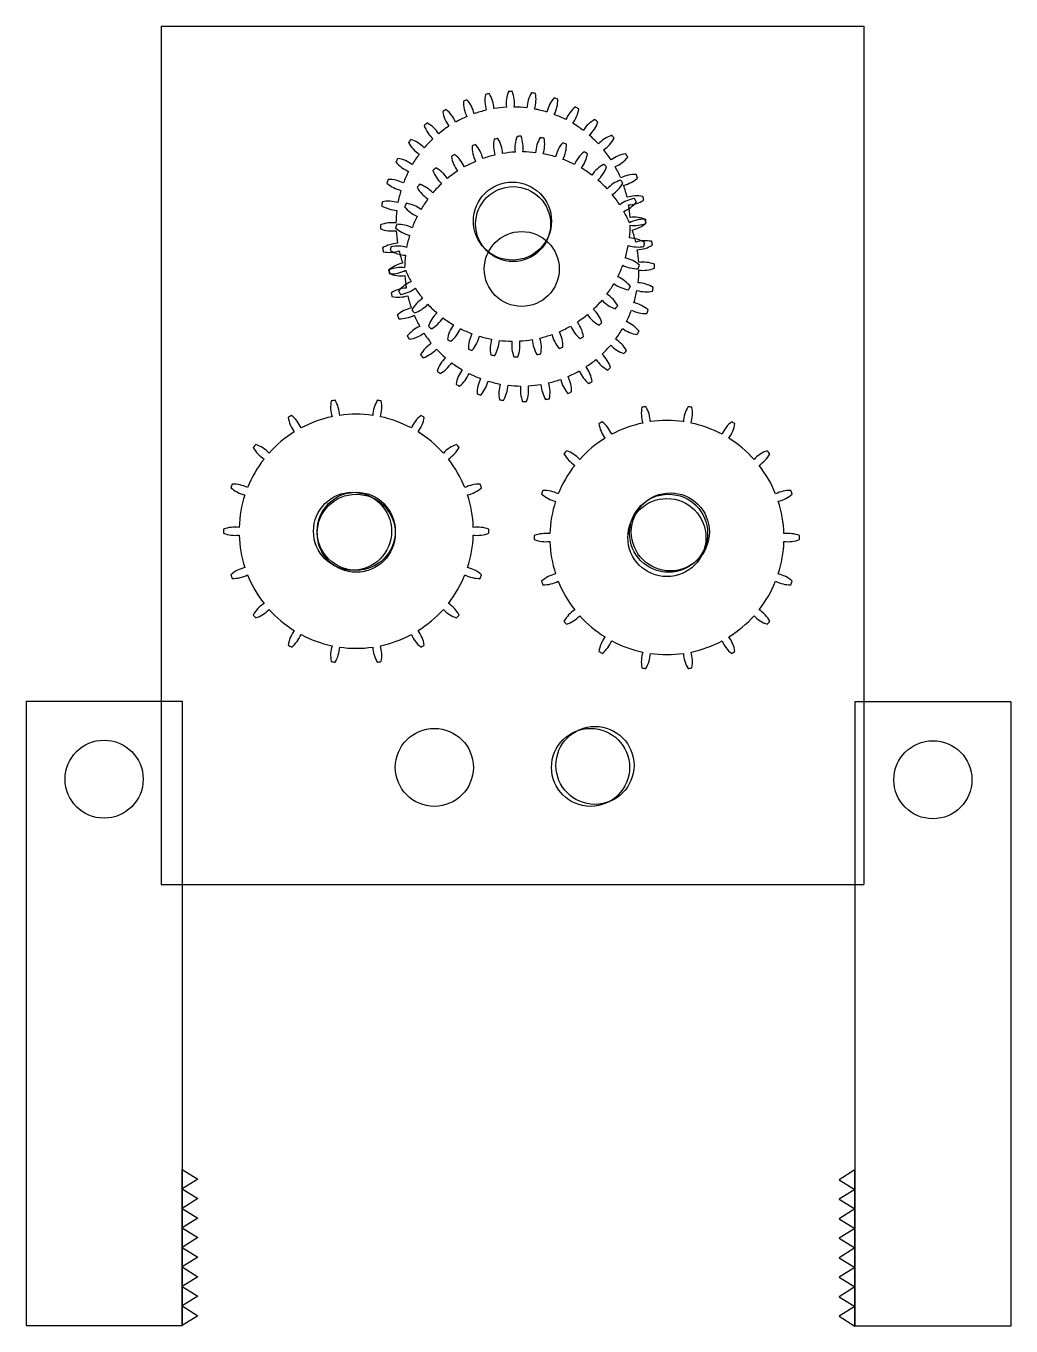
# Model space of a CAD drawing. Header units: millimetres. Extents: x 2748.1 to 2811.2, y 2163.2 to 2246.5.
import ezdxf

# ---------------------------------------------------------------- set-up
doc = ezdxf.new("R2010")
doc.units = ezdxf.units.MM

# ---------------------------------------------------------------- blocks, each defined once
blk = doc.blocks.new('*U6')
blk.add_lwpolyline([(-0.502, -0.25, 0.122396), (0.501, -0.125, 0.007353), (0.501, 0.125, 0.122396), (-0.502, 0.25)], format="xyb")
blk = doc.blocks.new('*U8')
at = {"color": 0, "linetype": 'ByBlock', "lineweight": -2, "transparency": 16777216}
for p, rotation in [((2990.836, 1746.834), 99.9999999999998), ((2993.613, 1746.834), 79.99999999999987), ((2988.226, 1745.884), 119.9999999999998), ((2996.224, 1745.884), 59.99999999999992), ((2986.098, 1744.099), 139.9999999999997), ((2998.351, 1744.099), 39.99999999999992), ((2984.709, 1741.693), 159.9999999999997), ((2999.74, 1741.693), 19.99999999999998), ((2984.227, 1738.958), 180), ((2984.709, 1736.222), 199.9999999999996), ((2999.74, 1736.222), 339.9999999999994), ((2986.098, 1733.817), 219.9999999999995), ((2998.351, 1733.817), 319.9999999999994), ((2988.226, 1732.031), 239.9999999999996), ((2996.224, 1732.031), 299.9999999999994), ((2990.836, 1731.081), 259.9999999999995), ((2993.613, 1731.081), 279.9999999999995)]:
    blk.add_blockref('*U6', p, dxfattribs=dict(at, rotation=rotation))
blk.add_blockref('*U6', (3000.223, 1738.958), dxfattribs=at)
blk = doc.blocks.new('*U13')
blk.add_lwpolyline([(-0.502, -0.25, 0.122396), (0.501, -0.125, 0.007353), (0.501, 0.125, 0.122396), (-0.502, 0.25)], format="xyb")
blk = doc.blocks.new('*U15')
at = {"color": 0, "linetype": 'ByBlock', "lineweight": -2, "transparency": 16777216}
for p, rotation in [((2990.836, 1746.834), 99.9999999999998), ((2993.613, 1746.834), 79.99999999999987), ((2988.226, 1745.884), 119.9999999999998), ((2996.224, 1745.884), 59.99999999999992), ((2986.098, 1744.099), 139.9999999999997), ((2998.351, 1744.099), 39.99999999999992), ((2984.709, 1741.693), 159.9999999999997), ((2999.74, 1741.693), 19.99999999999998), ((2984.227, 1738.958), 180), ((2984.709, 1736.222), 199.9999999999996), ((2999.74, 1736.222), 339.9999999999994), ((2986.098, 1733.817), 219.9999999999995), ((2998.351, 1733.817), 319.9999999999994), ((2988.226, 1732.031), 239.9999999999996), ((2996.224, 1732.031), 299.9999999999994), ((2990.836, 1731.081), 259.9999999999995), ((2993.613, 1731.081), 279.9999999999995)]:
    blk.add_blockref('*U13', p, dxfattribs=dict(at, rotation=rotation))
blk.add_blockref('*U13', (3000.223, 1738.958), dxfattribs=at)
blk = doc.blocks.new('*U20')
blk.add_lwpolyline([(-0.494, -0.25, 0.123057), (0.506, -0.125, 0.007355), (0.501, 0.125, 0.121688), (-0.506, 0.25)], format="xyb")
blk = doc.blocks.new('*U22')
at = {"color": 0, "linetype": 'ByBlock', "lineweight": -2, "transparency": 16777216}
for p, rotation in [((1941.557, 1960.476), 109.9999999999991), ((1942.895, 1960.866), 99.99999999999923), ((1944.28, 1961.018), 89.99999999999933), ((1945.671, 1960.927), 79.99999999999935), ((1947.025, 1960.596), 69.9999999999994), ((1940.307, 1959.86), 119.9999999999991), ((1948.301, 1960.035), 59.99999999999952), ((1939.183, 1959.036), 129.999999999999), ((1949.46, 1959.26), 49.99999999999957), ((1938.219, 1958.029), 139.9999999999989), ((1950.466, 1958.297), 39.99999999999967), ((1951.291, 1957.173), 29.99999999999974), ((1937.445, 1956.87), 149.9999999999988), ((1936.884, 1955.594), 159.9999999999988), ((1951.907, 1955.923), 19.99999999999977), ((1952.297, 1954.585), 9.999999999999867), ((1936.552, 1954.24), 169.9999999999987), ((1936.461, 1952.849), 180), ((1936.613, 1951.464), 189.9999999999986), ((1952.358, 1951.808), 349.9999999999973), ((1952.027, 1950.455), 339.9999999999974), ((1937.003, 1950.126), 199.9999999999985), ((1937.62, 1948.876), 209.9999999999984), ((1951.466, 1949.179), 329.9999999999974), ((1938.444, 1947.752), 219.9999999999984), ((1950.691, 1948.02), 319.9999999999976), ((1949.728, 1947.013), 309.9999999999976), ((1939.451, 1946.788), 229.9999999999983), ((1940.61, 1946.014), 239.9999999999982), ((1948.604, 1946.189), 299.9999999999977), ((1941.885, 1945.453), 249.9999999999982), ((1946.016, 1945.182), 279.999999999998), ((1947.354, 1945.572), 289.9999999999978), ((1943.239, 1945.121), 259.9999999999981), ((1944.63, 1945.03), 269.999999999998)]:
    blk.add_blockref('*U20', p, dxfattribs=dict(at, rotation=rotation))
blk.add_blockref('*U20', (1952.449, 1953.199), dxfattribs=at)
blk = doc.blocks.new('*U27')
blk.add_lwpolyline([(-0.494, -0.25, 0.123057), (0.506, -0.125, 0.007355), (0.501, 0.125, 0.121688), (-0.506, 0.25)], format="xyb")
blk = doc.blocks.new('*U29')
at = {"color": 0, "linetype": 'ByBlock', "lineweight": -2, "transparency": 16777216}
for p, rotation in [((1941.557, 1960.476), 109.9999999999991), ((1942.895, 1960.866), 99.99999999999923), ((1944.28, 1961.018), 89.99999999999933), ((1945.671, 1960.927), 79.99999999999935), ((1947.025, 1960.596), 69.9999999999994), ((1940.307, 1959.86), 119.9999999999991), ((1948.301, 1960.035), 59.99999999999952), ((1939.183, 1959.036), 129.999999999999), ((1949.46, 1959.26), 49.99999999999957), ((1938.219, 1958.029), 139.9999999999989), ((1950.466, 1958.297), 39.99999999999967), ((1951.291, 1957.173), 29.99999999999974), ((1937.445, 1956.87), 149.9999999999988), ((1936.884, 1955.594), 159.9999999999988), ((1951.907, 1955.923), 19.99999999999977), ((1952.297, 1954.585), 9.999999999999867), ((1936.552, 1954.24), 169.9999999999987), ((1936.461, 1952.849), 180), ((1936.613, 1951.464), 189.9999999999986), ((1952.358, 1951.808), 349.9999999999973), ((1952.027, 1950.455), 339.9999999999974), ((1937.003, 1950.126), 199.9999999999985), ((1937.62, 1948.876), 209.9999999999984), ((1951.466, 1949.179), 329.9999999999974), ((1938.444, 1947.752), 219.9999999999984), ((1950.691, 1948.02), 319.9999999999976), ((1949.728, 1947.013), 309.9999999999976), ((1939.451, 1946.788), 229.9999999999983), ((1940.61, 1946.014), 239.9999999999982), ((1948.604, 1946.189), 299.9999999999977), ((1941.885, 1945.453), 249.9999999999982), ((1946.016, 1945.182), 279.999999999998), ((1947.354, 1945.572), 289.9999999999978), ((1943.239, 1945.121), 259.9999999999981), ((1944.63, 1945.03), 269.999999999998)]:
    blk.add_blockref('*U27', p, dxfattribs=dict(at, rotation=rotation))
blk.add_blockref('*U27', (1952.449, 1953.199), dxfattribs=at)

msp = doc.modelspace()

# ---------------------------------------------------------------- linework, layer by layer
for p, q in [((2756.757, 2246.494), (2801.757, 2246.494)), ((2756.757, 2246.494), (2756.757, 2191.494)), ((2801.757, 2246.494), (2801.757, 2191.494)), ((2748.11, 2203.237), (2748.11, 2163.237)), ((2748.11, 2203.237), (2758.11, 2203.237)), ((2748.11, 2203.237), (2752.175, 2203.237)), ((2758.11, 2203.237), (2758.11, 2163.237)), ((2801.181, 2203.201), (2801.181, 2163.201)), ((2811.181, 2203.201), (2801.181, 2203.201)), ((2811.181, 2203.201), (2807.116, 2203.201)), ((2811.181, 2203.201), (2811.181, 2163.201)), ((2756.757, 2191.494), (2801.757, 2191.494)), ((2758.11, 2163.237), (2758.11, 2173.237)), ((2758.11, 2173.237), (2759.11, 2172.612)), ((2801.181, 2173.201), (2800.181, 2172.576)), ((2801.181, 2163.201), (2801.181, 2173.201)), ((2759.11, 2172.612), (2758.11, 2171.987)), ((2800.181, 2172.576), (2801.181, 2171.951)), ((2758.11, 2171.987), (2759.11, 2171.362)), ((2801.181, 2171.951), (2800.181, 2171.326)), ((2759.11, 2171.362), (2758.11, 2170.737)), ((2758.11, 2170.737), (2759.11, 2170.112)), ((2800.181, 2171.326), (2801.181, 2170.701)), ((2801.181, 2170.701), (2800.181, 2170.076)), ((2759.11, 2170.112), (2758.11, 2169.487)), ((2800.181, 2170.076), (2801.181, 2169.451)), ((2758.11, 2169.487), (2759.11, 2168.862)), ((2801.181, 2169.451), (2800.181, 2168.826)), ((2759.11, 2168.862), (2758.11, 2168.237)), ((2758.11, 2168.237), (2759.11, 2167.612)), ((2800.181, 2168.826), (2801.181, 2168.201)), ((2801.181, 2168.201), (2800.181, 2167.576)), ((2759.11, 2167.612), (2758.11, 2166.987)), ((2800.181, 2167.576), (2801.181, 2166.951)), ((2758.11, 2166.987), (2759.11, 2166.362)), ((2801.181, 2166.951), (2800.181, 2166.326)), ((2759.11, 2166.362), (2758.11, 2165.737)), ((2758.11, 2165.737), (2759.11, 2165.112)), ((2800.181, 2166.326), (2801.181, 2165.701)), ((2801.181, 2165.701), (2800.181, 2165.076)), ((2759.11, 2165.112), (2758.11, 2164.487)), ((2800.181, 2165.076), (2801.181, 2164.451)), ((2758.11, 2164.487), (2759.11, 2163.862)), ((2801.181, 2164.451), (2800.181, 2163.826)), ((2748.11, 2163.237), (2758.11, 2163.237)), ((2759.11, 2163.862), (2758.11, 2163.237)), ((2800.181, 2163.826), (2801.181, 2163.201)), ((2811.181, 2163.201), (2801.181, 2163.201))]:
    msp.add_line(p, q)
for centre, radius in [((2779.257, 2233.994), 2.5), ((2779.301, 2233.801), 2.4), ((2779.856, 2230.928), 2.4), ((2769.018, 2214.123), 2.5), ((2769.252, 2214.123), 2.5), ((2769.257, 2213.994), 2.5), ((2789.257, 2213.994), 2.5), ((2789.369, 2214.08, 5), 2.5), ((2789.149, 2213.718), 2.5), ((2774.257, 2198.994), 2.5), ((2784.257, 2198.994), 2.5), ((2784.542, 2199.122), 2.5), ((2753.11, 2198.237), 2.5), ((2806.181, 2198.201), 2.5)]:
    msp.add_circle(centre, radius)
for centre, start, end in [((2779.301, 2233.801), 113.2485, 119.42703), ((2779.301, 2233.801), 103.2485, 109.42703), ((2779.301, 2233.801), 93.2485, 99.42703), ((2779.301, 2233.801), 83.2485, 89.42703), ((2779.301, 2233.801), 73.2485, 79.42703), ((2779.301, 2233.801), 63.2485, 69.42703), ((2779.301, 2233.801), 123.2485, 129.42703), ((2779.301, 2233.801), 53.2485, 59.42703), ((2779.301, 2233.801), 133.2485, 139.42703), ((2779.301, 2233.801), 43.2485, 49.42703), ((2779.301, 2233.801), 143.2485, 149.42703), ((2779.856, 2230.928), 103.2485, 109.42703), ((2779.856, 2230.928), 93.2485, 99.42703), ((2779.856, 2230.928), 83.2485, 89.42703), ((2779.856, 2230.928), 73.2485, 79.42703), ((2779.301, 2233.801), 33.2485, 39.42703), ((2779.856, 2230.928), 113.2485, 119.42703), ((2779.856, 2230.928), 63.2485, 69.42703), ((2779.856, 2230.928), 53.2485, 59.42703), ((2779.301, 2233.801), 23.2485, 29.42703), ((2779.301, 2233.801), 153.2485, 159.42703), ((2779.856, 2230.928), 123.2485, 129.42703), ((2779.856, 2230.928), 43.2485, 49.42703), ((2779.301, 2233.801), 163.2485, 169.42703), ((2779.856, 2230.928), 133.2485, 139.42703), ((2779.856, 2230.928), 33.2485, 39.42703), ((2779.301, 2233.801), 13.2485, 19.42703), ((2779.856, 2230.928), 143.2485, 149.42703), ((2779.301, 2233.801), 3.2485, 9.42703), ((2779.301, 2233.801), 173.2485, 179.42703), ((2779.856, 2230.928), 153.2485, 159.42703), ((2779.856, 2230.928), 23.2485, 29.42703), ((2779.301, 2233.801), 183.2485, 189.42703), ((2779.856, 2230.928), 163.2485, 169.42703), ((2779.301, 2233.801), 353.2485, 359.42703), ((2779.856, 2230.928), 13.2485, 19.42703), ((2779.301, 2233.801), 343.2485, 349.42703), ((2779.301, 2233.801), 193.2485, 199.42703), ((2779.856, 2230.928), 173.2485, 179.42703), ((2779.856, 2230.928), 3.2485, 9.42703), ((2779.301, 2233.801), 203.2485, 209.42703), ((2779.301, 2233.801), 333.2485, 339.42703), ((2779.856, 2230.928), 353.2485, 359.42703), ((2779.856, 2230.928), 183.2485, 189.42703), ((2779.301, 2233.801), 323.2485, 329.42703), ((2779.856, 2230.928), 193.2485, 199.42703), ((2779.301, 2233.801), 213.2485, 219.42703), ((2779.301, 2233.801), 313.2485, 319.42703), ((2779.856, 2230.928), 343.2485, 349.42703), ((2779.301, 2233.801), 223.2485, 229.42703), ((2779.856, 2230.928), 333.2485, 339.42703), ((2779.856, 2230.928), 203.2485, 209.42703), ((2779.301, 2233.801), 233.2485, 239.42703), ((2779.301, 2233.801), 293.2485, 299.42703), ((2779.301, 2233.801), 303.2485, 309.42703), ((2779.856, 2230.928), 213.2485, 219.42703), ((2779.301, 2233.801), 243.2485, 249.42703), ((2779.301, 2233.801), 253.2485, 259.42703), ((2779.301, 2233.801), 283.2485, 289.42703), ((2779.856, 2230.928), 323.2485, 329.42703), ((2779.856, 2230.928), 223.2485, 229.42703), ((2779.301, 2233.801), 263.2485, 269.42703), ((2779.301, 2233.801), 273.2485, 279.42703), ((2779.856, 2230.928), 313.2485, 319.42703), ((2779.856, 2230.928), 233.2485, 239.42703), ((2779.856, 2230.928), 303.2485, 309.42703), ((2779.856, 2230.928), 243.2485, 249.42703), ((2779.856, 2230.928), 293.2485, 299.42703), ((2779.856, 2230.928), 253.2485, 259.42703), ((2779.856, 2230.928), 263.2485, 269.42703), ((2779.856, 2230.928), 273.2485, 279.42703), ((2779.856, 2230.928), 283.2485, 289.42703), ((2769.252, 2214.123), 101.91021, 118.08979), ((2769.252, 2214.123), 81.91021, 98.08979), ((2769.252, 2214.123), 61.91021, 78.08979), ((2789.149, 2213.718), 101.91021, 118.08979), ((2789.149, 2213.718), 81.91021, 98.08979), ((2789.149, 2213.718), 61.91021, 78.08979), ((2769.252, 2214.123), 121.91021, 138.08979), ((2769.252, 2214.123), 41.91021, 58.08979), ((2789.149, 2213.718), 121.91021, 138.08979), ((2789.149, 2213.718), 41.91021, 58.08979), ((2769.252, 2214.123), 141.91021, 158.08979), ((2769.252, 2214.123), 21.91021, 38.08979), ((2789.149, 2213.718), 141.91021, 158.08979), ((2789.149, 2213.718), 21.91021, 38.08979), ((2769.252, 2214.123), 161.91021, 178.08979), ((2769.252, 2214.123), 1.91021, 18.08979), ((2789.149, 2213.718), 161.91021, 178.08979), ((2789.149, 2213.718), 1.91021, 18.08979), ((2769.252, 2214.123), 181.91021, 198.08979), ((2769.252, 2214.123), 341.91021, 358.08979), ((2789.149, 2213.718), 181.91021, 198.08979), ((2789.149, 2213.718), 341.91021, 358.08979), ((2769.252, 2214.123), 201.91021, 218.08979), ((2769.252, 2214.123), 321.91021, 338.08979), ((2789.149, 2213.718), 201.91021, 218.08979), ((2789.149, 2213.718), 321.91021, 338.08979), ((2769.252, 2214.123), 221.91021, 238.08979), ((2769.252, 2214.123), 301.91021, 318.08979), ((2789.149, 2213.718), 221.91021, 238.08979), ((2789.149, 2213.718), 301.91021, 318.08979), ((2769.252, 2214.123), 241.91021, 258.08979), ((2769.252, 2214.123), 281.91021, 298.08979), ((2769.252, 2214.123), 261.91021, 278.08979), ((2789.149, 2213.718), 241.91021, 258.08979), ((2789.149, 2213.718), 281.91021, 298.08979), ((2789.149, 2213.718), 261.91021, 278.08979)]:
    msp.add_arc(centre, 7.5, start, end)

# ---------------------------------------------------------------- block references
for name, p in [('*U22', (834.846, 280.776)), ('*U29', (835.401, 277.903)), ('*U15', (-222.972, 475.165)), ('*U8', (-203.076, 474.76))]:
    msp.add_blockref(name, p)

doc.saveas('drawing.dxf')
